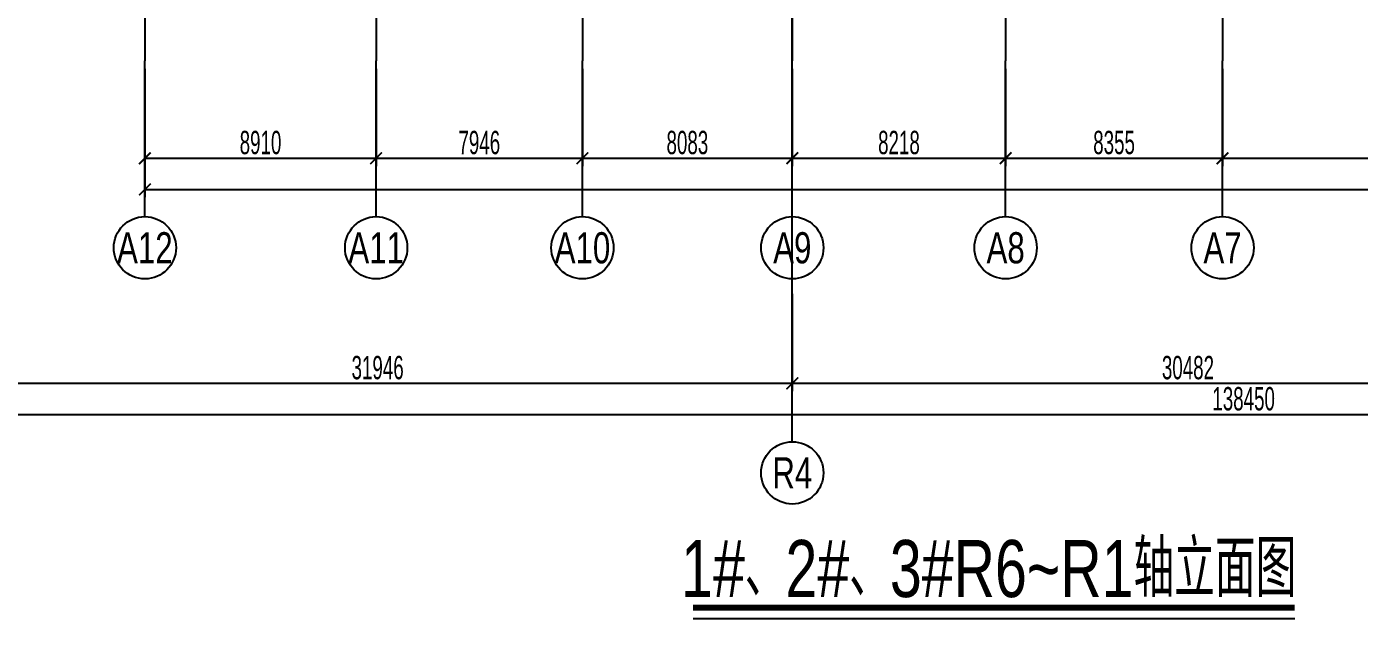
# Model space of a CAD drawing. Extents: x 137748 to 546915, y -417571 to -267079.
# Drawn here: x 172485 to 223820, y -393010 to -370212 of the extents above; entities that cross this region are included whole.
import ezdxf
from ezdxf.enums import TextEntityAlignment as Align

# ---------------------------------------------------------------- set-up
doc = ezdxf.new("R2010")
doc.units = 0
doc.layers.get('0').update_dxf_attribs({"color": 8})
doc.layers.get('Defpoints').update_dxf_attribs({"color": 8})
doc.layers.add('#标注', color=8, linetype='Continuous')
doc.styles.add('JHZX', font='jrs.shx', dxfattribs={"width": 0.6, "bigfont": 'jhz.shx'})
doc.dimstyles.new('JZBZ-300', dxfattribs={"dimscale": 300, "dimtxt": 3, "dimasz": 1.5, "dimexe": 1, "dimexo": 1, "dimgap": 0.5, "dimtad": 1, "dimdec": 0, "dimdsep": 46, "dimtxsty": 'JHZX', "dimblk1": 'ARCHTICK', "dimblk2": 'ARCHTICK', "dimsah": 1, "dimcen": 0, "dimclrd": 1, "dimclre": 1, "dimclrt": 2, "dimadec": 1, "dimazin": 2, "dimtfac": 1, "dimtdec": 0, "dimtix": 1, "dimtmove": 0, "dimatfit": 3, "dimfxl": 1, "dimtolj": 1, "dimlwd": -1, "dimlwe": -1, "dimarcsym": 1})

# ---------------------------------------------------------------- blocks, each defined once
blk = doc.blocks.new('*U53')
blk.add_line((-20.641, -0.75), (21.5, -0.75))
at = {"const_width": 0.4}
blk.add_lwpolyline([(-20.641, 0), (21.5, 0)], dxfattribs=at)
at = {"style": 'JHZX', "width": 0.75}
blk.add_attdef('立面图', text='', height=4, dxfattribs=at).set_placement((0.064, 2.74), align=Align.MIDDLE_CENTER)
blk = doc.blocks.new('_ARCHTICK')
at = {"color": 0, "linetype": 'ByBlock', "const_width": 0.15}
blk.add_lwpolyline([(-0.5, -0.5), (0.5, 0.5)], dxfattribs=at)
blk = doc.blocks.new('*D64')
at = {"layer": '#标注', "color": 8, "linetype": 'ByBlock', "transparency": 16777216}
for p, q in [((177039, -371832), (177039, -376782)), ((284423, -371832), (284423, -376782)), ((177039, -376482), (284423, -376482))]:
    blk.add_line(p, q, dxfattribs=at)
at = {"layer": 'Defpoints', "color": 0, "transparency": 16777216}
for p in [(177039, -371532), (284423, -371532), (284423, -376482)]:
    blk.add_point(p, dxfattribs=at)
at = {"layer": '#标注', "color": 8, "transparency": 16777216, "xscale": 450, "yscale": 450, "zscale": 450, "rotation": 180}
blk.add_blockref('_ARCHTICK', (177039, -376482), dxfattribs=at)
at = {"layer": '#标注', "color": 8, "transparency": 16777216, "xscale": 450, "yscale": 450, "zscale": 450}
blk.add_blockref('_ARCHTICK', (284423, -376482), dxfattribs=at)
at = {"layer": '#标注', "color": 8, "transparency": 16777216, "insert": (230731, -375882), "char_height": 900, "attachment_point": 5, "style": 'JHZX'}
blk.add_mtext('\\A1;107384', dxfattribs=at)
blk = doc.blocks.new('*D65')
at = {"layer": '#标注', "color": 8, "linetype": 'ByBlock', "transparency": 16777216}
for p, q in [((177039, -371832), (177039, -375582)), ((185949, -371832), (185949, -375582)), ((177039, -375282), (185949, -375282))]:
    blk.add_line(p, q, dxfattribs=at)
at = {"layer": 'Defpoints', "color": 0, "transparency": 16777216}
for p in [(177039, -371532), (185949, -371532), (185949, -375282)]:
    blk.add_point(p, dxfattribs=at)
at = {"layer": '#标注', "color": 8, "transparency": 16777216, "xscale": 450, "yscale": 450, "zscale": 450, "rotation": 180}
blk.add_blockref('_ARCHTICK', (177039, -375282), dxfattribs=at)
at = {"layer": '#标注', "color": 8, "transparency": 16777216, "xscale": 450, "yscale": 450, "zscale": 450}
blk.add_blockref('_ARCHTICK', (185949, -375282), dxfattribs=at)
at = {"layer": '#标注', "color": 8, "transparency": 16777216, "insert": (181494, -374682), "char_height": 900, "attachment_point": 5, "style": 'JHZX'}
blk.add_mtext('\\A1;8910', dxfattribs=at)
blk = doc.blocks.new('*D66')
at = {"layer": '#标注', "color": 8, "linetype": 'ByBlock', "transparency": 16777216}
for p, q in [((185949, -371832), (185949, -375582)), ((193895, -371832), (193895, -375582)), ((185949, -375282), (193895, -375282))]:
    blk.add_line(p, q, dxfattribs=at)
at = {"layer": 'Defpoints', "color": 0, "transparency": 16777216}
for p in [(185949, -371532), (193895, -371532), (193895, -375282)]:
    blk.add_point(p, dxfattribs=at)
at = {"layer": '#标注', "color": 8, "transparency": 16777216, "xscale": 450, "yscale": 450, "zscale": 450, "rotation": 180}
blk.add_blockref('_ARCHTICK', (185949, -375282), dxfattribs=at)
at = {"layer": '#标注', "color": 8, "transparency": 16777216, "xscale": 450, "yscale": 450, "zscale": 450}
blk.add_blockref('_ARCHTICK', (193895, -375282), dxfattribs=at)
at = {"layer": '#标注', "color": 8, "transparency": 16777216, "insert": (189922, -374682), "char_height": 900, "attachment_point": 5, "style": 'JHZX'}
blk.add_mtext('\\A1;7946', dxfattribs=at)
blk = doc.blocks.new('*D67')
at = {"layer": '#标注', "color": 8, "linetype": 'ByBlock', "transparency": 16777216}
for p, q in [((193895, -371832), (193895, -375582)), ((201978, -371832), (201978, -375582)), ((193895, -375282), (201978, -375282))]:
    blk.add_line(p, q, dxfattribs=at)
at = {"layer": 'Defpoints', "color": 0, "transparency": 16777216}
for p in [(193895, -371532), (201978, -371532), (201978, -375282)]:
    blk.add_point(p, dxfattribs=at)
at = {"layer": '#标注', "color": 8, "transparency": 16777216, "xscale": 450, "yscale": 450, "zscale": 450, "rotation": 180}
blk.add_blockref('_ARCHTICK', (193895, -375282), dxfattribs=at)
at = {"layer": '#标注', "color": 8, "transparency": 16777216, "xscale": 450, "yscale": 450, "zscale": 450}
blk.add_blockref('_ARCHTICK', (201978, -375282), dxfattribs=at)
at = {"layer": '#标注', "color": 8, "transparency": 16777216, "insert": (197936, -374682), "char_height": 900, "attachment_point": 5, "style": 'JHZX'}
blk.add_mtext('\\A1;8083', dxfattribs=at)
blk = doc.blocks.new('*D68')
at = {"layer": '#标注', "color": 8, "linetype": 'ByBlock', "transparency": 16777216}
for p, q in [((201978, -371832), (201978, -375582)), ((210196, -371832), (210196, -375582)), ((201978, -375282), (210196, -375282))]:
    blk.add_line(p, q, dxfattribs=at)
at = {"layer": 'Defpoints', "color": 0, "transparency": 16777216}
for p in [(201978, -371532), (210196, -371532), (210196, -375282)]:
    blk.add_point(p, dxfattribs=at)
at = {"layer": '#标注', "color": 8, "transparency": 16777216, "xscale": 450, "yscale": 450, "zscale": 450, "rotation": 180}
blk.add_blockref('_ARCHTICK', (201978, -375282), dxfattribs=at)
at = {"layer": '#标注', "color": 8, "transparency": 16777216, "xscale": 450, "yscale": 450, "zscale": 450}
blk.add_blockref('_ARCHTICK', (210196, -375282), dxfattribs=at)
at = {"layer": '#标注', "color": 8, "transparency": 16777216, "insert": (206087, -374682), "char_height": 900, "attachment_point": 5, "style": 'JHZX'}
blk.add_mtext('\\A1;8218', dxfattribs=at)
blk = doc.blocks.new('*D69')
at = {"layer": '#标注', "color": 8, "linetype": 'ByBlock', "transparency": 16777216}
for p, q in [((210196, -371832), (210196, -375582)), ((218551, -371832), (218551, -375582)), ((210196, -375282), (218551, -375282))]:
    blk.add_line(p, q, dxfattribs=at)
at = {"layer": 'Defpoints', "color": 0, "transparency": 16777216}
for p in [(210196, -371532), (218551, -371532), (218551, -375282)]:
    blk.add_point(p, dxfattribs=at)
at = {"layer": '#标注', "color": 8, "transparency": 16777216, "xscale": 450, "yscale": 450, "zscale": 450, "rotation": 180}
blk.add_blockref('_ARCHTICK', (210196, -375282), dxfattribs=at)
at = {"layer": '#标注', "color": 8, "transparency": 16777216, "xscale": 450, "yscale": 450, "zscale": 450}
blk.add_blockref('_ARCHTICK', (218551, -375282), dxfattribs=at)
at = {"layer": '#标注', "color": 8, "transparency": 16777216, "insert": (214373, -374682), "char_height": 900, "attachment_point": 5, "style": 'JHZX'}
blk.add_mtext('\\A1;8355', dxfattribs=at)
blk = doc.blocks.new('*D70')
at = {"layer": '#标注', "color": 8, "linetype": 'ByBlock', "transparency": 16777216}
for p, q in [((218551, -371832), (218551, -375582)), ((246369, -371832), (246369, -375582)), ((218551, -375282), (246369, -375282))]:
    blk.add_line(p, q, dxfattribs=at)
at = {"layer": 'Defpoints', "color": 0, "transparency": 16777216}
for p in [(218551, -371532), (246369, -371532), (246369, -375282)]:
    blk.add_point(p, dxfattribs=at)
at = {"layer": '#标注', "color": 8, "transparency": 16777216, "xscale": 450, "yscale": 450, "zscale": 450, "rotation": 180}
blk.add_blockref('_ARCHTICK', (218551, -375282), dxfattribs=at)
at = {"layer": '#标注', "color": 8, "transparency": 16777216, "xscale": 450, "yscale": 450, "zscale": 450}
blk.add_blockref('_ARCHTICK', (246369, -375282), dxfattribs=at)
at = {"layer": '#标注', "color": 8, "transparency": 16777216, "insert": (232460, -374682), "char_height": 900, "attachment_point": 5, "style": 'JHZX'}
blk.add_mtext('\\A1;27818', dxfattribs=at)
blk = doc.blocks.new('*D76')
at = {"layer": '#标注', "color": 8, "linetype": 'ByBlock', "ltscale": 300, "transparency": 16777216}
for p, q in [((150138, -380504), (150138, -385454)), ((288588, -380504), (288588, -385454)), ((150138, -385154), (288588, -385154))]:
    blk.add_line(p, q, dxfattribs=at)
at = {"layer": 'Defpoints', "color": 0, "ltscale": 300, "transparency": 16777216}
for p in [(150138, -380204), (288588, -380204), (288588, -385154)]:
    blk.add_point(p, dxfattribs=at)
at = {"layer": '#标注', "color": 8, "ltscale": 300, "transparency": 16777216, "xscale": 450, "yscale": 450, "zscale": 450, "rotation": 180}
blk.add_blockref('_ARCHTICK', (150138, -385154), dxfattribs=at)
at = {"layer": '#标注', "color": 8, "ltscale": 300, "transparency": 16777216, "xscale": 450, "yscale": 450, "zscale": 450}
blk.add_blockref('_ARCHTICK', (288588, -385154), dxfattribs=at)
at = {"layer": '#标注', "color": 8, "ltscale": 300, "transparency": 16777216, "insert": (219363, -384554), "char_height": 900, "attachment_point": 5, "style": 'JHZX'}
blk.add_mtext('\\A1;138450', dxfattribs=at)
blk = doc.blocks.new('*D78')
at = {"layer": '#标注', "color": 8, "linetype": 'ByBlock', "ltscale": 300, "transparency": 16777216}
for p, q in [((170032, -380504), (170032, -384254)), ((201978, -380504), (201978, -384254)), ((170032, -383954), (201978, -383954))]:
    blk.add_line(p, q, dxfattribs=at)
at = {"layer": 'Defpoints', "color": 0, "ltscale": 300, "transparency": 16777216}
for p in [(170032, -380204), (201978, -380204), (201978, -383954)]:
    blk.add_point(p, dxfattribs=at)
at = {"layer": '#标注', "color": 8, "ltscale": 300, "transparency": 16777216, "xscale": 450, "yscale": 450, "zscale": 450, "rotation": 180}
blk.add_blockref('_ARCHTICK', (170032, -383954), dxfattribs=at)
at = {"layer": '#标注', "color": 8, "ltscale": 300, "transparency": 16777216, "xscale": 450, "yscale": 450, "zscale": 450}
blk.add_blockref('_ARCHTICK', (201978, -383954), dxfattribs=at)
at = {"layer": '#标注', "color": 8, "ltscale": 300, "transparency": 16777216, "insert": (186005, -383354), "char_height": 900, "attachment_point": 5, "style": 'JHZX'}
blk.add_mtext('\\A1;31946', dxfattribs=at)
blk = doc.blocks.new('*D57')
at = {"layer": '#标注', "color": 8, "linetype": 'ByBlock', "ltscale": 300, "transparency": 16777216}
for p, q in [((201978, -380504), (201978, -384254)), ((232460, -380504), (232460, -384254)), ((201978, -383954), (232460, -383954))]:
    blk.add_line(p, q, dxfattribs=at)
at = {"layer": 'Defpoints', "color": 0, "ltscale": 300, "transparency": 16777216}
for p in [(201978, -380204), (232460, -380204), (232460, -383954)]:
    blk.add_point(p, dxfattribs=at)
at = {"layer": '#标注', "color": 8, "ltscale": 300, "transparency": 16777216, "xscale": 450, "yscale": 450, "zscale": 450, "rotation": 180}
blk.add_blockref('_ARCHTICK', (201978, -383954), dxfattribs=at)
at = {"layer": '#标注', "color": 8, "ltscale": 300, "transparency": 16777216, "xscale": 450, "yscale": 450, "zscale": 450}
blk.add_blockref('_ARCHTICK', (232460, -383954), dxfattribs=at)
at = {"layer": '#标注', "color": 8, "ltscale": 300, "transparency": 16777216, "insert": (217219, -383354), "char_height": 900, "attachment_point": 5, "style": 'JHZX'}
blk.add_mtext('\\A1;30482', dxfattribs=at)
blk = doc.blocks.new('*U364')
blk.add_line((0, -20), (0, 0))
blk.add_circle((0, -24), 4)
at = {"style": 'JHZX', "width": 0.75}
blk.add_attdef('AXES', text='', height=4, dxfattribs=at).set_placement((0, -24), align=Align.MIDDLE_CENTER)

msp = doc.modelspace()

# ---------------------------------------------------------------- linework, layer by layer
at = {"layer": '#标注'}
for p, q in [((177038.6, -369503.2), (177038.6, -371531.6)), ((185949, -369503.2), (185949, -371531.6)), ((193895.1, -369503.2), (193895.1, -371531.6)), ((201977.8, -369503.2), (201977.8, -371531.6)), ((201977.8, -380204.1), (201977.8, -369503.2)), ((210196.1, -369503.2), (210196.1, -371531.6)), ((218550.9, -369503.2), (218550.9, -371531.6))]:
    msp.add_line(p, q, dxfattribs=at)

# ---------------------------------------------------------------- block references
for name, p, xscale, yscale, zscale, values in [('*U364', (177038.6, -371531.6), 300, 300, 300, {'AXES': 'A12'}), ('*U364', (185949, -371531.6), 300, 300, 300, {'AXES': 'A11'}), ('*U364', (193895.1, -371531.6), 300, 300, 300, {'AXES': 'A10'}), ('*U364', (201977.8, -371531.6), 300, 300, 300, {'AXES': 'A9'}), ('*U364', (210196.1, -371531.6), 300, 300, 300, {'AXES': 'A8'}), ('*U364', (218550.9, -371531.6), 300, 300, 300, {'AXES': 'A7'}), ('*U364', (201977.8, -380204.1), 300, 300, 300, {'AXES': 'R4'}), ('*U53', (209507.9, -392597.3), 550, 550, 550, {'立面图': '1#、2#、3#R6~R1轴立面图'})]:
    msp.add_blockref(name, p, dxfattribs=dict(at, xscale=xscale, yscale=yscale, zscale=zscale)).add_auto_attribs(values)

# ---------------------------------------------------------------- dimensions: what is measured, and where the dimension line sits
for p1, p2, distance, picture, middle in [((177038.6, -371531.6), (284422.7, -371531.6), -4950, '*D64', (230730.6, -375881.6)), ((177038.6, -371531.6), (185949, -371531.6), -3750, '*D65', (181493.8, -374681.6)), ((185949, -371531.6), (193895.1, -371531.6), -3750, '*D66', (189922, -374681.6)), ((193895.1, -371531.6), (201977.8, -371531.6), -3750, '*D67', (197936.4, -374681.6)), ((201977.8, -371531.6), (210196.1, -371531.6), -3750, '*D68', (206086.9, -374681.6)), ((210196.1, -371531.6), (218550.9, -371531.6), -3750, '*D69', (214373.5, -374681.6)), ((218550.9, -371531.6), (246368.9, -371531.6), -3750, '*D70', (232459.9, -374681.6))]:
    dim = msp.add_aligned_dim(p1=p1, p2=p2, distance=distance, dimstyle='JZBZ-300', override={"dimclrd": 8, "dimclre": 8, "dimclrt": 8, "dimfxl": 100}, dxfattribs=at)
    dim.commit()
    dim.dimension.update_dxf_attribs({"geometry": picture, "text_midpoint": middle})
at = {"layer": '#标注', "ltscale": 300}
for p1, p2, distance, picture, middle in [((150137.5, -380204.1), (288587.9, -380204.1), -4950, '*D76', (219362.7, -384554.1)), ((170032.1, -380204.1), (201977.8, -380204.1), -3750, '*D78', (186004.9, -383354.1)), ((201977.8, -380204.1), (232459.9, -380204.1), -3750, '*D57', (217218.8, -383354.1))]:
    dim = msp.add_aligned_dim(p1=p1, p2=p2, distance=distance, dimstyle='JZBZ-300', override={"dimclrd": 8, "dimclre": 8, "dimclrt": 8, "dimfxl": 100}, dxfattribs=at)
    dim.commit()
    dim.dimension.update_dxf_attribs({"geometry": picture, "text_midpoint": middle})

doc.saveas('drawing.dxf')
